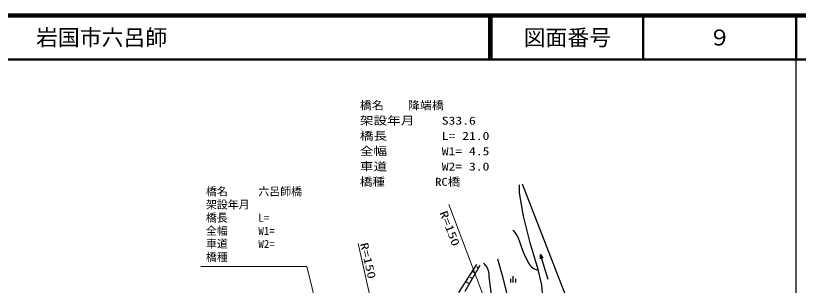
# Model space of a CAD drawing. Units: millimetres, scale not verified. Extents: x 40000 to 680000, y 20000 to 380000.
# Drawn here: x 400352 to 579500, y 318301 to 380000 of the extents above; entities that cross this region are included whole.
import ezdxf
from ezdxf.enums import TextEntityAlignment as Align

# ---------------------------------------------------------------- set-up
doc = ezdxf.new("R2010")
doc.units = ezdxf.units.MM
doc.header["$LTSCALE"] = 1000
for name, color, linetype, lineweight in [('M-BGD', 7, 'Continuous', 25), ('M-BGD-HTXT', 7, 'Continuous', 13), ('M-OTRS', 6, 'Continuous', 25), ('M-TTL', 2, 'Continuous', 140), ('M-TTL-BAND', 7, 'Continuous', 25), ('M-TTL-LINE', 7, 'Continuous', 50)]:
    doc.layers.add(name, color=color, linetype=linetype, lineweight=lineweight)
doc.layers.add('M-STR-HTXT', color=7, linetype='Continuous')
doc.layers.add('M-TTL-TXT', color=7, linetype='Continuous')
doc.styles.add('ＭＳ ゴシック', font='')
doc.styles.get('ＭＳ ゴシック').set_extended_font_data('MS Gothic')

# ---------------------------------------------------------------- blocks, each defined once
blk = doc.blocks.new('BUHIN103')
at = {"color": 7, "linetype": 'Continuous', "lineweight": 25}
for p, q in [((-614, 82), (-508, -811)), ((-88, 745), (88, -745)), ((578, 223), (683, -671))]:
    blk.add_line(p, q, dxfattribs=at)

msp = doc.modelspace()

# ---------------------------------------------------------------- linework, layer by layer
at = {"layer": 'M-BGD'}
for p, q in [((515654, 339465), (515684, 341286)), ((516285, 341517), (526373, 315617)), ((516619, 334099), (515654, 339465)), ((518126, 328011), (516619, 334099)), ((519934, 321952), (518126, 328011)), ((522205, 319611), (520477, 325368)), ((501803, 316627), (505922, 323076)), ((506631, 322806), (503153, 316897)), ((505588, 321033), (504882, 321449)), ((506283, 322215), (505886, 322449)), ((520778, 318312), (519934, 321952)), ((504197, 318670), (503405, 319136)), ((504892, 319852), (504443, 320116)), ((521050, 315599), (520778, 318312))]:
    msp.add_line(p, q, dxfattribs=at)
for points in [[(514121, 330956), (514620, 330354), (515066, 329721), (515359, 329172), (515599, 328592), (516069, 327161), (516594, 325755), (517195, 324458), (517867, 323151), (518108, 322808), (518395, 322503), (518706, 322275), (519056, 322094), (519502, 321924), (519976, 321774)], [(510620, 324399), (511619, 320837), (512560, 317255), (513086, 314875), (513577, 312477)], [(520489, 324328), (520477, 325368), (521038, 324492)], [(507423, 323401), (507831, 322947), (508182, 322465), (508364, 322098), (508492, 321704), (508621, 320990), (508692, 320246), (508862, 318503), (509092, 316767), (509266, 315895), (509501, 315029), (510213, 313011), (510978, 311004)]]:
    msp.add_lwpolyline(points, dxfattribs=at)
at = {"layer": 'M-BGD-HTXT'}
for p, q in [((499517, 336801), (510389, 308011)), ((478746, 327855), (485084, 299773))]:
    msp.add_line(p, q, dxfattribs=at)
at = {"layer": 'M-OTRS', "color": 7, "lineweight": 13}
msp.add_lwpolyline([(472928, 298466), (466988, 322640), (442732, 322640)], dxfattribs=at)
at = {"layer": 'M-TTL'}
msp.add_line((680000, 380000), (40000, 380000), dxfattribs=at)
at = {"layer": 'M-TTL-BAND'}
msp.add_line((579000, 20000), (579000, 370000), dxfattribs=at)
at = {"layer": 'M-TTL-LINE'}
for p, q in [((508747, 380000), (508747, 370000)), ((509247, 380000), (509247, 370000)), ((543997, 380000), (543997, 370000)), ((579000, 380000), (579000, 370000)), ((40000, 370000), (680000, 370000))]:
    msp.add_line(p, q, dxfattribs=at)

# ---------------------------------------------------------------- block references
at = {"layer": 'M-BGD', "rotation": 353.27412}
msp.add_blockref('BUHIN103', (514180, 319668), dxfattribs=at)

# ---------------------------------------------------------------- texts
at = {"layer": 'M-BGD-HTXT', "style": 'ＭＳ ゴシック', "width": 1.35}
for rotation, p in [(291.1, (496843, 334724)), (283, (478640, 327717))]:
    msp.add_text('R=150', height=1833, rotation=rotation, dxfattribs=at).set_placement(p, align=Align.BOTTOM_LEFT)
at = {"layer": 'M-STR-HTXT', "style": 'ＭＳ ゴシック'}
for s, width, p in [('橋名\u3000\u3000降端橋', 1.1, (479125, 358016)), ('架設年月\u3000\u3000S33.6', 1.25, (479125, 354516)), ('橋長\u3000\u3000\u3000\u3000L= 21.0', 1.25, (479125, 351016)), ('全幅\u3000\u3000\u3000\u3000W1= 4.5', 1.25, (479125, 347516)), ('車道\u3000\u3000\u3000\u3000W2= 3.0', 1.25, (479125, 344016)), ('橋種\u3000\u3000\u3000\u3000RC橋', 1.15, (479125, 340516))]:
    msp.add_text(s, height=1833, dxfattribs=dict(at, width=width)).set_placement(p, align=Align.BOTTOM_LEFT)
for s, p in [('橋名', (443907, 338298)), ('六呂師橋', (455907, 338298)), ('架設年月', (443907, 335298)), ('橋長', (443907, 332298)), ('L=', (455907, 332298)), ('全幅', (443907, 329298)), ('W1=', (455907, 329298)), ('車道', (443907, 326358)), ('W2=', (455907, 326298)), ('橋種', (443907, 323298))]:
    msp.add_text(s, height=1833, dxfattribs=at).set_placement(p, align=Align.BOTTOM_LEFT)
at = {"layer": 'M-TTL-TXT', "style": 'ＭＳ ゴシック'}
msp.add_text('岩国市六呂師', height=3666, dxfattribs=at).set_placement((405024, 375000), align=Align.MIDDLE_LEFT)
for s, p in [('図面番号', (526622, 375000)), ('９', (561497, 375000))]:
    msp.add_text(s, height=3666, dxfattribs=at).set_placement(p, align=Align.MIDDLE_CENTER)

doc.saveas('drawing.dxf')
